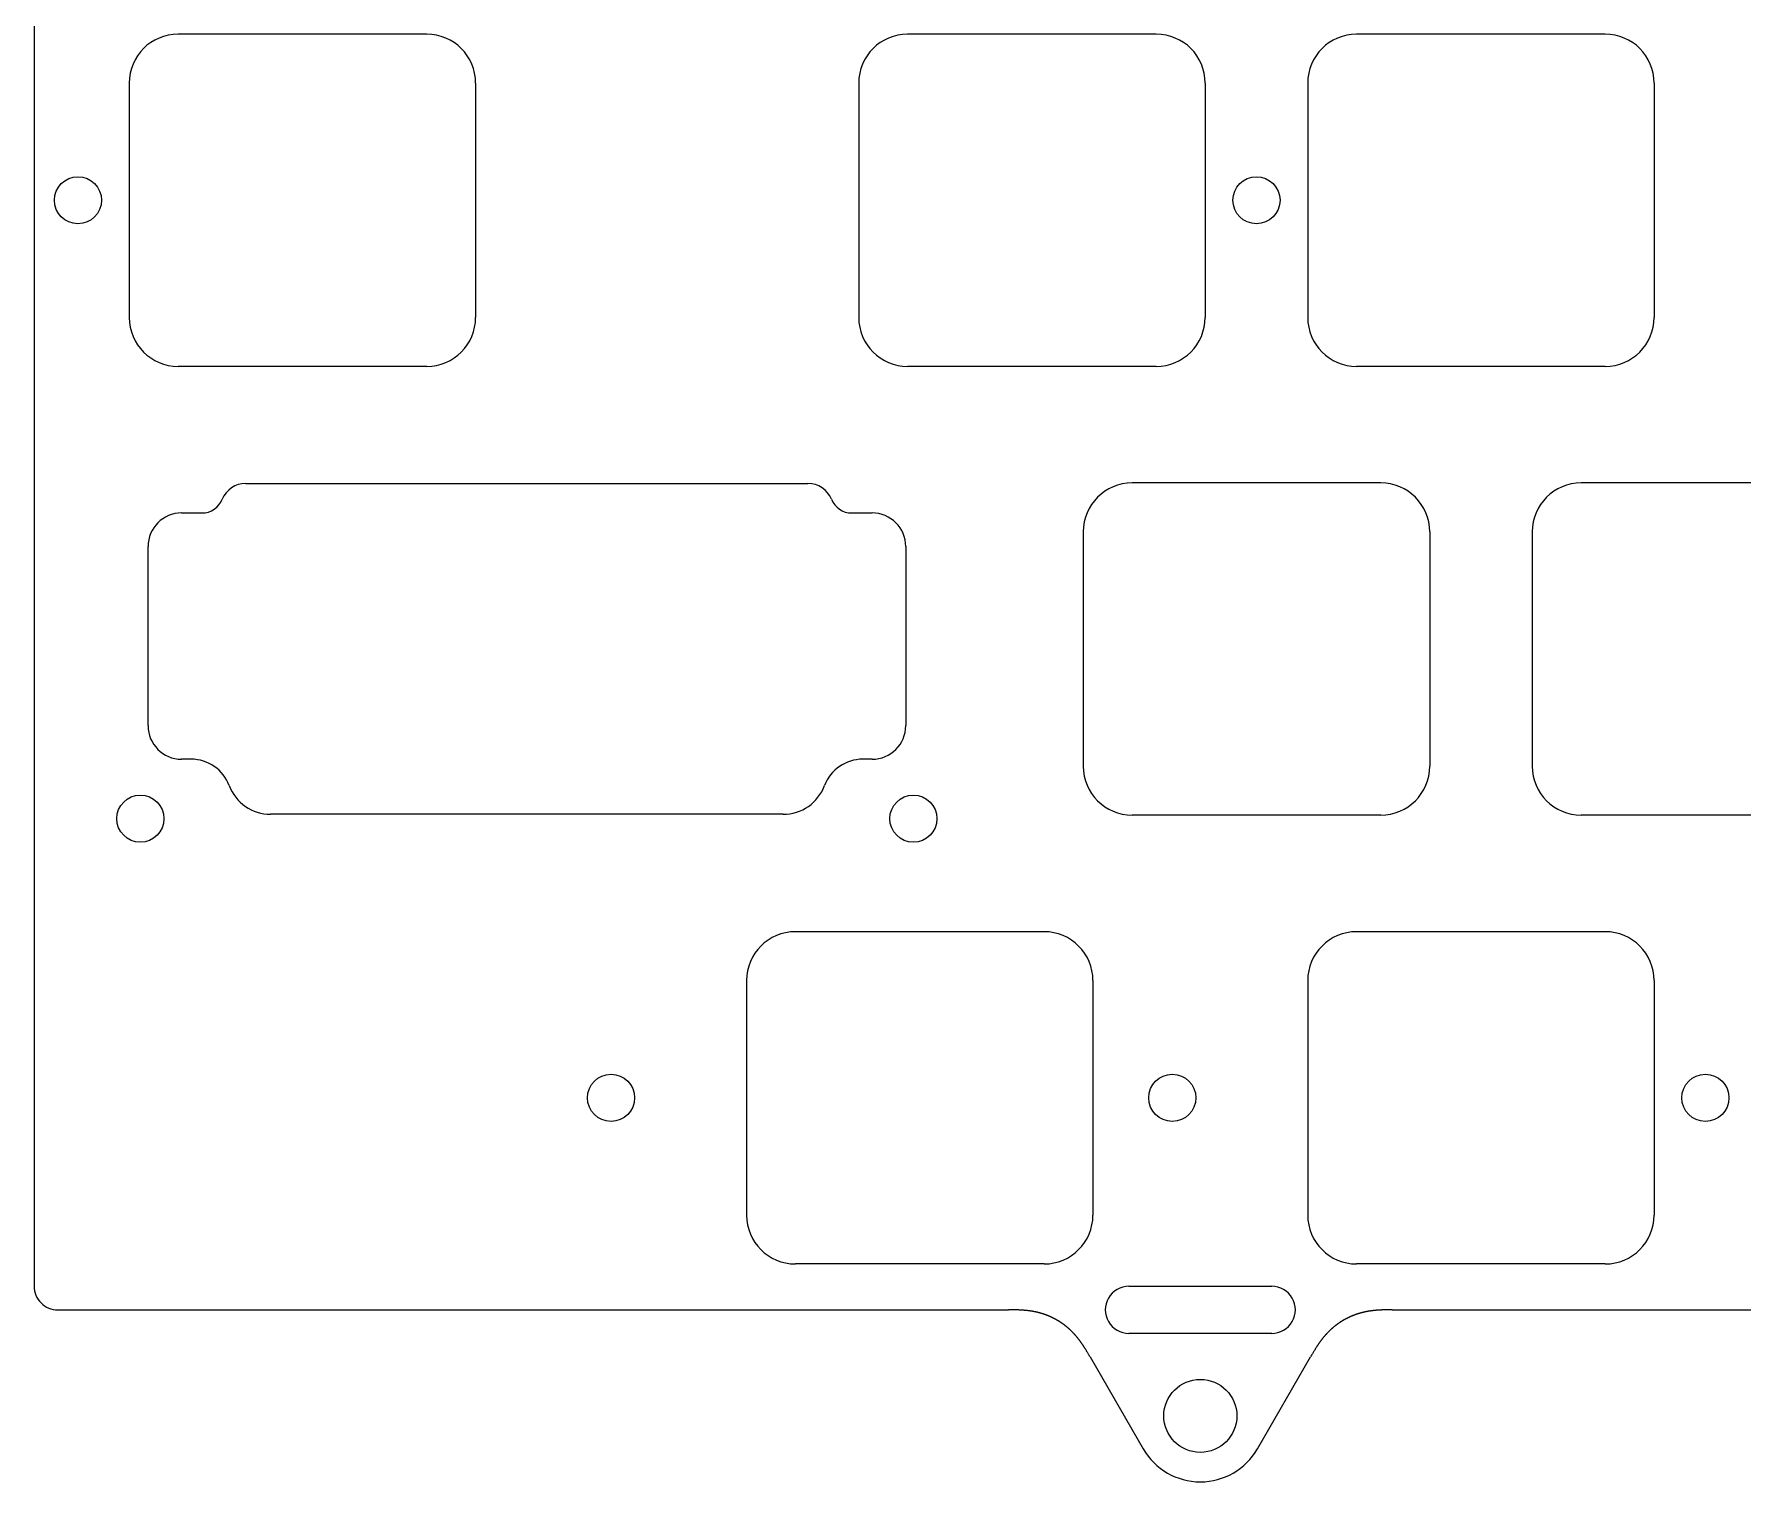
# Model space of a CAD drawing. Header units: millimetres. Extents: x -9 to 276, y -92 to 16.
# Drawn here: x -9 to 63.5, y -92.5 to -31 of the extents above; entities that cross this region are included whole.
import ezdxf

# ---------------------------------------------------------------- set-up
doc = ezdxf.new("R2010")
doc.units = ezdxf.units.MM
doc.layers.add('BLACK', color=7, linetype='CONTINUOUS')
doc.layers.add('Edge.Cuts', color=53, linetype='CONTINUOUS', true_color=0xc8a339)

msp = doc.modelspace()

# ---------------------------------------------------------------- linework, layer by layer
at = {"layer": 'BLACK', "linetype": 'Continuous'}
for p, q in [((7.65625, -31.05), (-2.893751, -31.05)), ((-4.96875, -33.125), (-4.96875, -43.075001)), ((9.73125, -33.125), (9.73125, -43.075)), ((7.65625, -45.15), (-2.89375, -45.15))]:
    msp.add_line(p, q, dxfattribs=at)
at = {"layer": 'BLACK'}
for centre, radius, start, end in [((-2.893746, -33.125004), 2.075004, 90.00013806, 179.99988955), ((7.65625, -33.125), 2.075, 0, 90), ((-2.893748, -43.074998), 2.075002, 180.00008284, 269.99994478), ((7.65625, -43.075), 2.075, 270, 0)]:
    msp.add_arc(centre, radius, start, end, dxfattribs=at)
at = {"layer": 'Edge.Cuts', "linetype": 'CONTINUOUS'}
for p, q in [((-9, 8), (-9, -84.2)), ((38.6125, -31.05), (28.0625, -31.05)), ((57.6625, -31.05), (47.1125, -31.05)), ((25.9875, -33.125), (25.9875, -43.075)), ((40.6875, -33.125), (40.6875, -43.075)), ((45.0375, -33.125), (45.0375, -43.075)), ((59.7375, -33.125), (59.7375, -43.075)), ((38.6125, -45.15), (28.0625, -45.15)), ((57.6625, -45.15), (47.1125, -45.15)), ((48.1375, -50.1), (37.5875, -50.1)), ((67.1875, -50.1), (56.6375, -50.1)), ((35.5125, -52.175), (35.5125, -62.125)), ((50.2125, -52.175), (50.2125, -62.125)), ((54.5625, -52.175), (54.5625, -62.125)), ((48.1375, -64.2), (37.5875, -64.2)), ((67.1875, -64.2), (56.6375, -64.2)), ((37.450012, -84.2), (43.512487, -84.2)), ((-8, -85.2), (32.340611, -85.2)), ((32.373517, -85.200003), (32.340611, -85.2)), ((32.421548, -85.200038), (32.373517, -85.200003)), ((32.461283, -85.200126), (32.421548, -85.200038)), ((32.49654, -85.200269), (32.461283, -85.200126)), ((32.528874, -85.20047), (32.49654, -85.200269)), ((32.5591, -85.20073), (32.528874, -85.20047)), ((32.58771, -85.201049), (32.5591, -85.20073)), ((32.615026, -85.201427), (32.58771, -85.201049)), ((32.641277, -85.201866), (32.615026, -85.201427)), ((32.666627, -85.202365), (32.641277, -85.201866)), ((32.691205, -85.202926), (32.666627, -85.202365)), ((32.715109, -85.203547), (32.691205, -85.202926)), ((32.738419, -85.20423), (32.715109, -85.203547)), ((32.761199, -85.204974), (32.738419, -85.20423)), ((32.783503, -85.20578), (32.761199, -85.204974)), ((32.805377, -85.206648), (32.783503, -85.20578)), ((32.826858, -85.207578), (32.805377, -85.206648)), ((32.847979, -85.20857), (32.826858, -85.207578)), ((32.86877, -85.209625), (32.847979, -85.20857)), ((32.889255, -85.210742), (32.86877, -85.209625)), ((32.909456, -85.211922), (32.889255, -85.210742)), ((32.929393, -85.213165), (32.909456, -85.211922)), ((32.949083, -85.214471), (32.929393, -85.213165)), ((32.968542, -85.21584), (32.949083, -85.214471)), ((32.987784, -85.217273), (32.968542, -85.21584)), ((33.006821, -85.218769), (32.987784, -85.217273)), ((33.025665, -85.220329), (33.006821, -85.218769)), ((33.044327, -85.221952), (33.025665, -85.220329)), ((33.062815, -85.22364), (33.044327, -85.221952)), ((33.08114, -85.225392), (33.062815, -85.22364)), ((33.09931, -85.227208), (33.08114, -85.225392)), ((33.117331, -85.229088), (33.09931, -85.227208)), ((33.13521, -85.231033), (33.117331, -85.229088)), ((33.152955, -85.233043), (33.13521, -85.231033)), ((33.170571, -85.235118), (33.152955, -85.233043)), ((33.188064, -85.237258), (33.170571, -85.235118)), ((33.20544, -85.239463), (33.188064, -85.237258)), ((33.222702, -85.241733), (33.20544, -85.239463)), ((33.239856, -85.244069), (33.222702, -85.241733)), ((33.256906, -85.246471), (33.239856, -85.244069)), ((33.273857, -85.248938), (33.256906, -85.246471)), ((33.290711, -85.251472), (33.273857, -85.248938)), ((33.307473, -85.254072), (33.290711, -85.251472)), ((33.324146, -85.256738), (33.307473, -85.254072)), ((33.340734, -85.259471), (33.324146, -85.256738)), ((33.357239, -85.26227), (33.340734, -85.259471)), ((33.373664, -85.265137), (33.357239, -85.26227)), ((33.390013, -85.268071), (33.373664, -85.265137)), ((33.406288, -85.271072), (33.390013, -85.268071)), ((33.422492, -85.27414), (33.406288, -85.271072)), ((33.438626, -85.277276), (33.422492, -85.27414)), ((33.454694, -85.28048), (33.438626, -85.277276)), ((33.470697, -85.283753), (33.454694, -85.28048)), ((33.486638, -85.287093), (33.470697, -85.283753)), ((33.502519, -85.290503), (33.486638, -85.287093)), ((33.518341, -85.29398), (33.502519, -85.290503)), ((33.534107, -85.297527), (33.518341, -85.29398)), ((33.549819, -85.301143), (33.534107, -85.297527)), ((33.565477, -85.304829), (33.549819, -85.301143)), ((33.581084, -85.308584), (33.565477, -85.304829)), ((33.596642, -85.312409), (33.581084, -85.308584)), ((33.612152, -85.316304), (33.596642, -85.312409)), ((33.627615, -85.32027), (33.612152, -85.316304)), ((33.643034, -85.324306), (33.627615, -85.32027)), ((33.658408, -85.328413), (33.643034, -85.324306)), ((33.673741, -85.332591), (33.658408, -85.328413)), ((33.689032, -85.33684), (33.673741, -85.332591)), ((33.704284, -85.341161), (33.689032, -85.33684)), ((33.719497, -85.345554), (33.704284, -85.341161)), ((33.734674, -85.350019), (33.719497, -85.345554)), ((33.749814, -85.354557), (33.734674, -85.350019)), ((33.764919, -85.359167), (33.749814, -85.354557)), ((33.77999, -85.36385), (33.764919, -85.359167)), ((33.780644, -85.364055), (33.77999, -85.36385)), ((33.788181, -85.36643), (33.780644, -85.364055)), ((33.79571, -85.368824), (33.788181, -85.36643)), ((33.803231, -85.371236), (33.79571, -85.368824)), ((33.810744, -85.373666), (33.803231, -85.371236)), ((33.818249, -85.376115), (33.810744, -85.373666)), ((33.825746, -85.378583), (33.818249, -85.376115)), ((33.833236, -85.381069), (33.825746, -85.378583)), ((33.840717, -85.383573), (33.833236, -85.381069)), ((33.84819, -85.386095), (33.840717, -85.383573)), ((33.855655, -85.388636), (33.84819, -85.386095)), ((33.863112, -85.391196), (33.855655, -85.388636)), ((33.87056, -85.393773), (33.863112, -85.391196)), ((33.878001, -85.396369), (33.87056, -85.393773)), ((33.885433, -85.398984), (33.878001, -85.396369)), ((33.892858, -85.401617), (33.885433, -85.398984)), ((33.900274, -85.404268), (33.892858, -85.401617)), ((33.907682, -85.406937), (33.900274, -85.404268)), ((33.915081, -85.409624), (33.907682, -85.406937)), ((33.922472, -85.41233), (33.915081, -85.409624)), ((33.929855, -85.415054), (33.922472, -85.41233)), ((33.93723, -85.417797), (33.929855, -85.415054)), ((33.944596, -85.420557), (33.93723, -85.417797)), ((33.951954, -85.423336), (33.944596, -85.420557)), ((33.959303, -85.426133), (33.951954, -85.423336)), ((33.966644, -85.428948), (33.959303, -85.426133)), ((33.973977, -85.431781), (33.966644, -85.428948)), ((33.981301, -85.434633), (33.973977, -85.431781)), ((33.988616, -85.437503), (33.981301, -85.434633)), ((33.995923, -85.44039), (33.988616, -85.437503)), ((34.003222, -85.443296), (33.995923, -85.44039)), ((34.010512, -85.44622), (34.003222, -85.443296)), ((34.017793, -85.449162), (34.010512, -85.44622)), ((34.025065, -85.452123), (34.017793, -85.449162)), ((34.032329, -85.455101), (34.025065, -85.452123)), ((34.039585, -85.458097), (34.032329, -85.455101)), ((34.046831, -85.461111), (34.039585, -85.458097)), ((34.054069, -85.464144), (34.046831, -85.461111)), ((34.061298, -85.467194), (34.054069, -85.464144)), ((34.068518, -85.470263), (34.061298, -85.467194)), ((34.07573, -85.473349), (34.068518, -85.470263)), ((34.082933, -85.476453), (34.07573, -85.473349)), ((34.090126, -85.479576), (34.082933, -85.476453)), ((34.097312, -85.482716), (34.090126, -85.479576)), ((34.104488, -85.485874), (34.097312, -85.482716)), ((34.111655, -85.48905), (34.104488, -85.485874)), ((34.118813, -85.492244), (34.111655, -85.48905)), ((34.125962, -85.495456), (34.118813, -85.492244)), ((34.133102, -85.498686), (34.125962, -85.495456)), ((34.140234, -85.501934), (34.133102, -85.498686)), ((34.147356, -85.5052), (34.140234, -85.501934)), ((34.154469, -85.508483), (34.147356, -85.5052)), ((34.161573, -85.511784), (34.154469, -85.508483)), ((34.168668, -85.515103), (34.161573, -85.511784)), ((34.175754, -85.51844), (34.168668, -85.515103)), ((34.182831, -85.521795), (34.175754, -85.51844)), ((34.189898, -85.525167), (34.182831, -85.521795)), ((34.196956, -85.528558), (34.189898, -85.525167)), ((34.204005, -85.531966), (34.196956, -85.528558)), ((34.211045, -85.535391), (34.204005, -85.531966)), ((34.218075, -85.538835), (34.211045, -85.535391)), ((34.225097, -85.542296), (34.218075, -85.538835)), ((34.232108, -85.545775), (34.225097, -85.542296)), ((34.239111, -85.549271), (34.232108, -85.545775)), ((34.246104, -85.552786), (34.239111, -85.549271)), ((46.727953, -85.547005), (46.720951, -85.550509)), ((46.734965, -85.543519), (46.727953, -85.547005)), ((46.741986, -85.54005), (46.734965, -85.543519)), ((46.749017, -85.536599), (46.741986, -85.54005)), ((46.756057, -85.533166), (46.749017, -85.536599)), ((46.763107, -85.529751), (46.756057, -85.533166)), ((46.770166, -85.526353), (46.763107, -85.529751)), ((46.777234, -85.522973), (46.770166, -85.526353)), ((46.784311, -85.51961), (46.777234, -85.522973)), ((46.791398, -85.516265), (46.784311, -85.51961)), ((46.798495, -85.512938), (46.791398, -85.516265)), ((46.8056, -85.509629), (46.798495, -85.512938)), ((46.812714, -85.506338), (46.8056, -85.509629)), ((46.819838, -85.503064), (46.812714, -85.506338)), ((46.826971, -85.499808), (46.819838, -85.503064)), ((46.834113, -85.49657), (46.826971, -85.499808)), ((46.841265, -85.49335), (46.834113, -85.49657)), ((46.848425, -85.490148), (46.841265, -85.49335)), ((46.855594, -85.486963), (46.848425, -85.490148)), ((46.862773, -85.483796), (46.855594, -85.486963)), ((46.86996, -85.480648), (46.862773, -85.483796)), ((46.877157, -85.477517), (46.86996, -85.480648)), ((46.884362, -85.474404), (46.877157, -85.477517)), ((46.891577, -85.471309), (46.884362, -85.474404)), ((46.8988, -85.468231), (46.891577, -85.471309)), ((46.906032, -85.465172), (46.8988, -85.468231)), ((46.913273, -85.462131), (46.906032, -85.465172)), ((46.920523, -85.459108), (46.913273, -85.462131)), ((46.927782, -85.456103), (46.920523, -85.459108)), ((46.93505, -85.453115), (46.927782, -85.456103)), ((46.942326, -85.450146), (46.93505, -85.453115)), ((46.949611, -85.447195), (46.942326, -85.450146)), ((46.956905, -85.444262), (46.949611, -85.447195)), ((46.964208, -85.441347), (46.956905, -85.444262)), ((46.971519, -85.43845), (46.964208, -85.441347)), ((46.978839, -85.435571), (46.971519, -85.43845)), ((46.986168, -85.43271), (46.978839, -85.435571)), ((46.993505, -85.429867), (46.986168, -85.43271)), ((47.00085, -85.427042), (46.993505, -85.429867)), ((47.008205, -85.424236), (47.00085, -85.427042)), ((47.015568, -85.421448), (47.008205, -85.424236)), ((47.022939, -85.418677), (47.015568, -85.421448)), ((47.030319, -85.415925), (47.022939, -85.418677)), ((47.037707, -85.413192), (47.030319, -85.415925)), ((47.045104, -85.410476), (47.037707, -85.413192)), ((47.058586, -85.405581), (47.045104, -85.410476)), ((47.072051, -85.400763), (47.058586, -85.405581)), ((47.0855, -85.396021), (47.072051, -85.400763)), ((47.098933, -85.391354), (47.0855, -85.396021)), ((47.11235, -85.386762), (47.098933, -85.391354)), ((47.125751, -85.382244), (47.11235, -85.386762)), ((47.139135, -85.377799), (47.125751, -85.382244)), ((47.152502, -85.373427), (47.139135, -85.377799)), ((47.165854, -85.369127), (47.152502, -85.373427)), ((47.179188, -85.364899), (47.165854, -85.369127)), ((47.192506, -85.360742), (47.179188, -85.364899)), ((47.205808, -85.356656), (47.192506, -85.360742)), ((47.219093, -85.352639), (47.205808, -85.356656)), ((47.232361, -85.348692), (47.219093, -85.352639)), ((47.245612, -85.344813), (47.232361, -85.348692)), ((47.258846, -85.341002), (47.245612, -85.344813)), ((47.272064, -85.337259), (47.258846, -85.341002)), ((47.285264, -85.333583), (47.272064, -85.337259)), ((47.298448, -85.329973), (47.285264, -85.333583)), ((47.311614, -85.326428), (47.298448, -85.329973)), ((47.324763, -85.322949), (47.311614, -85.326428)), ((47.337896, -85.319534), (47.324763, -85.322949)), ((47.351011, -85.316182), (47.337896, -85.319534)), ((47.364108, -85.312894), (47.351011, -85.316182)), ((47.377189, -85.309669), (47.364108, -85.312894)), ((47.390252, -85.306506), (47.377189, -85.309669)), ((47.403297, -85.303404), (47.390252, -85.306506)), ((47.416325, -85.300363), (47.403297, -85.303404)), ((47.429336, -85.297382), (47.416325, -85.300363)), ((47.442329, -85.294461), (47.429336, -85.297382)), ((47.455304, -85.291598), (47.442329, -85.294461)), ((47.468262, -85.288795), (47.455304, -85.291598)), ((47.481202, -85.286049), (47.468262, -85.288795)), ((47.494124, -85.28336), (47.481202, -85.286049)), ((47.507028, -85.280728), (47.494124, -85.28336)), ((47.519915, -85.278151), (47.507028, -85.280728)), ((47.532783, -85.27563), (47.519915, -85.278151)), ((47.545633, -85.273164), (47.532783, -85.27563)), ((47.558466, -85.270753), (47.545633, -85.273164)), ((47.57128, -85.268394), (47.558466, -85.270753)), ((47.584076, -85.266089), (47.57128, -85.268394)), ((47.596854, -85.263836), (47.584076, -85.266089)), ((47.609614, -85.261635), (47.596854, -85.263836)), ((47.622355, -85.259485), (47.609614, -85.261635)), ((47.635078, -85.257386), (47.622355, -85.259485)), ((47.647783, -85.255337), (47.635078, -85.257386)), ((47.660469, -85.253337), (47.647783, -85.255337)), ((47.673137, -85.251386), (47.660469, -85.253337)), ((47.685786, -85.249483), (47.673137, -85.251386)), ((47.698416, -85.247627), (47.685786, -85.249483)), ((47.711028, -85.245819), (47.698416, -85.247627)), ((47.723621, -85.244057), (47.711028, -85.245819)), ((47.736195, -85.242341), (47.723621, -85.244057)), ((47.74875, -85.240669), (47.736195, -85.242341)), ((47.761286, -85.239043), (47.74875, -85.240669)), ((47.773804, -85.23746), (47.761286, -85.239043)), ((47.786302, -85.235921), (47.773804, -85.23746)), ((47.798782, -85.234424), (47.786302, -85.235921)), ((47.811242, -85.23297), (47.798782, -85.234424)), ((47.823683, -85.231557), (47.811242, -85.23297)), ((47.836105, -85.230185), (47.823683, -85.231557)), ((47.848508, -85.228854), (47.836105, -85.230185)), ((47.860892, -85.227562), (47.848508, -85.228854)), ((47.873256, -85.22631), (47.860892, -85.227562)), ((47.8856, -85.225095), (47.873256, -85.22631)), ((47.897926, -85.223919), (47.8856, -85.225095)), ((47.910231, -85.22278), (47.897926, -85.223919)), ((47.922517, -85.221678), (47.910231, -85.22278)), ((47.934784, -85.220612), (47.922517, -85.221678)), ((47.947031, -85.219582), (47.934784, -85.220612)), ((47.959258, -85.218586), (47.947031, -85.219582)), ((47.971465, -85.217625), (47.959258, -85.218586)), ((47.983652, -85.216698), (47.971465, -85.217625)), ((47.99582, -85.215804), (47.983652, -85.216698)), ((48.007968, -85.214942), (47.99582, -85.215804)), ((48.020095, -85.214112), (48.007968, -85.214942)), ((48.032203, -85.213313), (48.020095, -85.214112)), ((48.04429, -85.212545), (48.032203, -85.213313)), ((48.056358, -85.211808), (48.04429, -85.212545)), ((48.068405, -85.211099), (48.056358, -85.211808)), ((48.080432, -85.21042), (48.068405, -85.211099)), ((48.092439, -85.209769), (48.080432, -85.21042)), ((48.104425, -85.209146), (48.092439, -85.209769)), ((48.116391, -85.208549), (48.104425, -85.209146)), ((48.128336, -85.20798), (48.116391, -85.208549)), ((48.140261, -85.207436), (48.128336, -85.20798)), ((48.152165, -85.206917), (48.140261, -85.207436)), ((48.164049, -85.206423), (48.152165, -85.206917)), ((48.175912, -85.205953), (48.164049, -85.206423)), ((48.187754, -85.205507), (48.175912, -85.205953)), ((48.199576, -85.205084), (48.187754, -85.205507)), ((48.211376, -85.204683), (48.199576, -85.205084)), ((48.223156, -85.204303), (48.211376, -85.204683)), ((48.234915, -85.203945), (48.223156, -85.204303)), ((48.25837, -85.203289), (48.234915, -85.203945)), ((48.28174, -85.20271), (48.25837, -85.203289)), ((48.305026, -85.202203), (48.28174, -85.20271)), ((48.328226, -85.201764), (48.305026, -85.202203)), ((48.351341, -85.201387), (48.328226, -85.201764)), ((48.37437, -85.201069), (48.351341, -85.201387)), ((48.397312, -85.200803), (48.37437, -85.201069)), ((48.420167, -85.200585), (48.397312, -85.200803)), ((48.442936, -85.200411), (48.420167, -85.200585)), ((48.465616, -85.200275), (48.442936, -85.200411)), ((48.488208, -85.200173), (48.465616, -85.200275)), ((48.510712, -85.2001), (48.488208, -85.200173)), ((48.533127, -85.200051), (48.510712, -85.2001)), ((48.577688, -85.200006), (48.533127, -85.200051)), ((48.621888, -85.2), (48.577688, -85.200006)), ((48.621888, -85.2), (218.078111, -85.2)), ((34.253088, -85.556317), (34.246104, -85.552786)), ((34.260062, -85.559867), (34.253088, -85.556317)), ((34.267027, -85.563434), (34.260062, -85.559867)), ((34.273982, -85.567019), (34.267027, -85.563434)), ((34.280928, -85.570621), (34.273982, -85.567019)), ((34.287864, -85.574241), (34.280928, -85.570621)), ((34.294791, -85.577879), (34.287864, -85.574241)), ((34.301708, -85.581534), (34.294791, -85.577879)), ((34.308616, -85.585206), (34.301708, -85.581534)), ((34.315514, -85.588897), (34.308616, -85.585206)), ((34.322402, -85.592604), (34.315514, -85.588897)), ((34.329281, -85.596329), (34.322402, -85.592604)), ((34.33615, -85.600072), (34.329281, -85.596329)), ((34.343009, -85.603832), (34.33615, -85.600072)), ((34.349859, -85.60761), (34.343009, -85.603832)), ((34.356698, -85.611405), (34.349859, -85.60761)), ((34.363528, -85.615218), (34.356698, -85.611405)), ((34.370348, -85.619048), (34.363528, -85.615218)), ((34.377159, -85.622895), (34.370348, -85.619048)), ((34.383959, -85.62676), (34.377159, -85.622895)), ((34.39075, -85.630642), (34.383959, -85.62676)), ((34.39753, -85.634542), (34.39075, -85.630642)), ((34.404301, -85.638459), (34.39753, -85.634542)), ((34.411062, -85.642393), (34.404301, -85.638459)), ((34.417813, -85.646344), (34.411062, -85.642393)), ((34.424553, -85.650313), (34.417813, -85.646344)), ((34.431284, -85.654299), (34.424553, -85.650313)), ((34.438005, -85.658303), (34.431284, -85.654299)), ((34.444715, -85.662324), (34.438005, -85.658303)), ((34.451416, -85.666362), (34.444715, -85.662324)), ((34.458106, -85.670417), (34.451416, -85.666362)), ((34.464787, -85.67449), (34.458106, -85.670417)), ((34.471457, -85.678579), (34.464787, -85.67449)), ((34.478116, -85.682686), (34.471457, -85.678579)), ((34.484766, -85.68681), (34.478116, -85.682686)), ((34.491405, -85.690952), (34.484766, -85.68681)), ((34.498034, -85.69511), (34.491405, -85.690952)), ((34.504653, -85.699286), (34.498034, -85.69511)), ((34.511262, -85.703479), (34.504653, -85.699286)), ((34.51786, -85.707688), (34.511262, -85.703479)), ((34.524448, -85.711915), (34.51786, -85.707688)), ((34.531025, -85.71616), (34.524448, -85.711915)), ((34.537592, -85.720421), (34.531025, -85.71616)), ((34.544148, -85.724699), (34.537592, -85.720421)), ((34.550694, -85.728994), (34.544148, -85.724699)), ((34.55723, -85.733307), (34.550694, -85.728994)), ((34.563755, -85.737636), (34.55723, -85.733307)), ((34.570269, -85.741982), (34.563755, -85.737636)), ((34.576773, -85.746346), (34.570269, -85.741982)), ((34.583267, -85.750726), (34.576773, -85.746346)), ((34.589749, -85.755123), (34.583267, -85.750726)), ((34.596222, -85.759538), (34.589749, -85.755123)), ((34.602683, -85.763969), (34.596222, -85.759538)), ((34.609134, -85.768417), (34.602683, -85.763969)), ((34.615574, -85.772882), (34.609134, -85.768417)), ((34.622003, -85.777364), (34.615574, -85.772882)), ((34.628422, -85.781863), (34.622003, -85.777364)), ((34.634829, -85.786379), (34.628422, -85.781863)), ((34.641226, -85.790911), (34.634829, -85.786379)), ((34.647613, -85.795461), (34.641226, -85.790911)), ((34.653988, -85.800027), (34.647613, -85.795461)), ((34.660352, -85.80461), (34.653988, -85.800027)), ((34.666706, -85.80921), (34.660352, -85.80461)), ((34.673048, -85.813826), (34.666706, -85.80921)), ((34.67938, -85.81846), (34.673048, -85.813826)), ((34.685701, -85.82311), (34.67938, -85.81846)), ((34.69201, -85.827777), (34.685701, -85.82311)), ((34.698309, -85.83246), (34.69201, -85.827777)), ((34.704597, -85.837161), (34.698309, -85.83246)), ((34.710873, -85.841878), (34.704597, -85.837161)), ((34.717139, -85.846611), (34.710873, -85.841878)), ((34.723393, -85.851362), (34.717139, -85.846611)), ((34.729636, -85.856129), (34.723393, -85.851362)), ((34.735868, -85.860913), (34.729636, -85.856129)), ((34.742089, -85.865713), (34.735868, -85.860913)), ((34.748299, -85.87053), (34.742089, -85.865713)), ((34.754497, -85.875363), (34.748299, -85.87053)), ((34.760684, -85.880213), (34.754497, -85.875363)), ((34.76686, -85.88508), (34.760684, -85.880213)), ((34.773025, -85.889963), (34.76686, -85.88508)), ((34.779178, -85.894863), (34.773025, -85.889963)), ((34.78532, -85.899779), (34.779178, -85.894863)), ((34.79145, -85.904712), (34.78532, -85.899779)), ((34.797569, -85.909662), (34.79145, -85.904712)), ((34.803677, -85.914627), (34.797569, -85.909662)), ((34.809773, -85.91961), (34.803677, -85.914627)), ((34.815858, -85.924608), (34.809773, -85.91961)), ((34.821931, -85.929623), (34.815858, -85.924608)), ((34.827993, -85.934655), (34.821931, -85.929623)), ((34.834043, -85.939703), (34.827993, -85.934655)), ((34.845023, -85.948931), (34.834043, -85.939703)), ((34.855928, -85.958183), (34.845023, -85.948931)), ((34.86676, -85.96746), (34.855928, -85.958183)), ((34.877518, -85.97676), (34.86676, -85.96746)), ((34.888203, -85.986083), (34.877518, -85.97676)), ((34.898816, -85.995429), (34.888203, -85.986083)), ((34.909358, -86.004797), (34.898816, -85.995429)), ((34.919828, -86.014188), (34.909358, -86.004797)), ((34.930227, -86.023601), (34.919828, -86.014188)), ((34.940556, -86.033035), (34.930227, -86.023601)), ((34.950815, -86.04249), (34.940556, -86.033035)), ((34.961005, -86.051967), (34.950815, -86.04249)), ((34.971125, -86.061463), (34.961005, -86.051967)), ((34.981178, -86.07098), (34.971125, -86.061463)), ((34.991163, -86.080516), (34.981178, -86.07098)), ((35.00108, -86.090072), (34.991163, -86.080516)), ((35.01093, -86.099647), (35.00108, -86.090072)), ((35.020714, -86.109241), (35.01093, -86.099647)), ((35.030433, -86.118853), (35.020714, -86.109241)), ((35.040086, -86.128484), (35.030433, -86.118853)), ((35.049674, -86.138131), (35.040086, -86.128484)), ((35.059197, -86.147797), (35.049674, -86.138131)), ((35.068657, -86.157479), (35.059197, -86.147797)), ((35.078053, -86.167178), (35.068657, -86.157479)), ((35.087387, -86.176893), (35.078053, -86.167178)), ((35.096658, -86.186624), (35.087387, -86.176893)), ((35.105867, -86.196371), (35.096658, -86.186624)), ((35.115014, -86.206133), (35.105867, -86.196371)), ((35.124101, -86.21591), (35.115014, -86.206133)), ((35.133128, -86.225702), (35.124101, -86.21591)), ((35.142094, -86.235508), (35.133128, -86.225702)), ((35.151001, -86.245328), (35.142094, -86.235508)), ((35.159849, -86.255161), (35.151001, -86.245328)), ((35.168639, -86.265007), (35.159849, -86.255161)), ((35.177371, -86.274867), (35.168639, -86.265007)), ((35.186045, -86.284739), (35.177371, -86.274867)), ((43.512487, -86.2), (37.450012, -86.2)), ((45.795361, -86.263194), (45.784525, -86.275418)), ((45.806224, -86.251059), (45.795361, -86.263194)), ((45.817117, -86.239011), (45.806224, -86.251059)), ((45.82804, -86.227047), (45.817117, -86.239011)), ((45.838995, -86.215167), (45.82804, -86.227047)), ((45.849982, -86.203368), (45.838995, -86.215167)), ((45.861003, -86.19165), (45.849982, -86.203368)), ((45.872059, -86.180011), (45.861003, -86.19165)), ((45.883151, -86.16845), (45.872059, -86.180011)), ((45.894279, -86.156966), (45.883151, -86.16845)), ((45.905445, -86.145557), (45.894279, -86.156966)), ((45.916649, -86.134222), (45.905445, -86.145557)), ((45.927893, -86.122961), (45.916649, -86.134222)), ((45.939178, -86.111772), (45.927893, -86.122961)), ((45.950504, -86.100653), (45.939178, -86.111772)), ((45.961872, -86.089605), (45.950504, -86.100653)), ((45.973283, -86.078627), (45.961872, -86.089605)), ((45.984738, -86.067716), (45.973283, -86.078627)), ((45.996238, -86.056873), (45.984738, -86.067716)), ((46.007783, -86.046097), (45.996238, -86.056873)), ((46.019374, -86.035386), (46.007783, -86.046097)), ((46.019877, -86.034924), (46.019374, -86.035386)), ((46.025702, -86.029584), (46.019877, -86.034924)), ((46.031539, -86.024261), (46.025702, -86.029584)), ((46.037389, -86.018953), (46.031539, -86.024261)), ((46.04325, -86.013662), (46.037389, -86.018953)), ((46.049124, -86.008387), (46.04325, -86.013662)), ((46.055009, -86.003128), (46.049124, -86.008387)), ((46.060907, -85.997885), (46.055009, -86.003128)), ((46.066816, -85.992658), (46.060907, -85.997885)), ((46.072737, -85.987447), (46.066816, -85.992658)), ((46.07867, -85.982253), (46.072737, -85.987447)), ((46.084615, -85.977075), (46.07867, -85.982253)), ((46.090572, -85.971913), (46.084615, -85.977075)), ((46.096541, -85.966767), (46.090572, -85.971913)), ((46.102521, -85.961638), (46.096541, -85.966767)), ((46.108513, -85.956524), (46.102521, -85.961638)), ((46.114517, -85.951427), (46.108513, -85.956524)), ((46.120533, -85.946347), (46.114517, -85.951427)), ((46.12656, -85.941282), (46.120533, -85.946347)), ((46.132599, -85.936234), (46.12656, -85.941282)), ((46.13865, -85.931202), (46.132599, -85.936234)), ((46.144712, -85.926187), (46.13865, -85.931202)), ((46.150786, -85.921188), (46.144712, -85.926187)), ((46.156871, -85.916205), (46.150786, -85.921188)), ((46.162968, -85.911239), (46.156871, -85.916205)), ((46.169077, -85.906289), (46.162968, -85.911239)), ((46.175197, -85.901355), (46.169077, -85.906289)), ((46.181328, -85.896438), (46.175197, -85.901355)), ((46.187471, -85.891538), (46.181328, -85.896438)), ((46.193626, -85.886653), (46.187471, -85.891538)), ((46.199791, -85.881786), (46.193626, -85.886653)), ((46.205969, -85.876935), (46.199791, -85.881786)), ((46.212157, -85.8721), (46.205969, -85.876935)), ((46.218357, -85.867282), (46.212157, -85.8721)), ((46.224568, -85.86248), (46.218357, -85.867282)), ((46.230791, -85.857695), (46.224568, -85.86248)), ((46.237025, -85.852926), (46.230791, -85.857695)), ((46.24327, -85.848174), (46.237025, -85.852926)), ((46.249526, -85.843439), (46.24327, -85.848174)), ((46.255794, -85.83872), (46.249526, -85.843439)), ((46.262072, -85.834018), (46.255794, -85.83872)), ((46.268362, -85.829332), (46.262072, -85.834018)), ((46.274663, -85.824664), (46.268362, -85.829332)), ((46.280975, -85.820011), (46.274663, -85.824664)), ((46.287299, -85.815376), (46.280975, -85.820011)), ((46.293633, -85.810757), (46.287299, -85.815376)), ((46.299978, -85.806155), (46.293633, -85.810757)), ((46.306334, -85.801569), (46.299978, -85.806155)), ((46.312702, -85.797), (46.306334, -85.801569)), ((46.31908, -85.792448), (46.312702, -85.797)), ((46.325469, -85.787913), (46.31908, -85.792448)), ((46.331869, -85.783395), (46.325469, -85.787913)), ((46.33828, -85.778893), (46.331869, -85.783395)), ((46.344702, -85.774408), (46.33828, -85.778893)), ((46.351135, -85.76994), (46.344702, -85.774408)), ((46.357579, -85.765489), (46.351135, -85.76994)), ((46.364033, -85.761055), (46.357579, -85.765489)), ((46.370498, -85.756637), (46.364033, -85.761055)), ((46.376974, -85.752236), (46.370498, -85.756637)), ((46.383461, -85.747853), (46.376974, -85.752236)), ((46.389958, -85.743486), (46.383461, -85.747853)), ((46.396466, -85.739136), (46.389958, -85.743486)), ((46.402985, -85.734803), (46.396466, -85.739136)), ((46.409514, -85.730487), (46.402985, -85.734803)), ((46.416054, -85.726188), (46.409514, -85.730487)), ((46.422605, -85.721905), (46.416054, -85.726188)), ((46.429166, -85.71764), (46.422605, -85.721905)), ((46.435737, -85.713392), (46.429166, -85.71764)), ((46.44232, -85.709161), (46.435737, -85.713392)), ((46.448912, -85.704947), (46.44232, -85.709161)), ((46.455515, -85.70075), (46.448912, -85.704947)), ((46.462129, -85.69657), (46.455515, -85.70075)), ((46.468753, -85.692407), (46.462129, -85.69657)), ((46.475387, -85.688261), (46.468753, -85.692407)), ((46.482032, -85.684132), (46.475387, -85.688261)), ((46.488687, -85.680021), (46.482032, -85.684132)), ((46.495353, -85.675926), (46.488687, -85.680021)), ((46.502029, -85.671849), (46.495353, -85.675926)), ((46.508715, -85.667789), (46.502029, -85.671849)), ((46.515411, -85.663746), (46.508715, -85.667789)), ((46.522117, -85.65972), (46.515411, -85.663746)), ((46.528834, -85.655711), (46.522117, -85.65972)), ((46.535561, -85.65172), (46.528834, -85.655711)), ((46.542298, -85.647745), (46.535561, -85.65172)), ((46.549046, -85.643788), (46.542298, -85.647745)), ((46.555803, -85.639849), (46.549046, -85.643788)), ((46.56257, -85.635926), (46.555803, -85.639849)), ((46.569348, -85.632021), (46.56257, -85.635926)), ((46.576135, -85.628133), (46.569348, -85.632021)), ((46.582933, -85.624263), (46.576135, -85.628133)), ((46.58974, -85.62041), (46.582933, -85.624263)), ((46.596558, -85.616574), (46.58974, -85.62041)), ((46.603385, -85.612755), (46.596558, -85.616574)), ((46.610223, -85.608954), (46.603385, -85.612755)), ((46.61707, -85.60517), (46.610223, -85.608954)), ((46.623927, -85.601404), (46.61707, -85.60517)), ((46.630794, -85.597655), (46.623927, -85.601404)), ((46.637671, -85.593923), (46.630794, -85.597655)), ((46.644558, -85.590209), (46.637671, -85.593923)), ((46.651454, -85.586512), (46.644558, -85.590209)), ((46.65836, -85.582833), (46.651454, -85.586512)), ((46.665276, -85.579172), (46.65836, -85.582833)), ((46.672202, -85.575527), (46.665276, -85.579172)), ((46.679137, -85.571901), (46.672202, -85.575527)), ((46.686082, -85.568291), (46.679137, -85.571901)), ((46.693037, -85.5647), (46.686082, -85.568291)), ((46.700001, -85.561126), (46.693037, -85.5647)), ((46.706975, -85.557569), (46.700001, -85.561126)), ((46.713958, -85.55403), (46.706975, -85.557569)), ((46.720951, -85.550509), (46.713958, -85.55403)), ((35.194662, -86.294623), (35.186045, -86.284739)), ((35.203223, -86.304518), (35.194662, -86.294623)), ((35.211728, -86.314426), (35.203223, -86.304518)), ((35.220177, -86.324344), (35.211728, -86.314426)), ((35.228572, -86.334273), (35.220177, -86.324344)), ((35.236912, -86.344213), (35.228572, -86.334273)), ((35.245198, -86.354163), (35.236912, -86.344213)), ((35.25343, -86.364122), (35.245198, -86.354163)), ((35.26161, -86.374091), (35.25343, -86.364122)), ((35.269737, -86.384069), (35.26161, -86.374091)), ((35.277812, -86.394055), (35.269737, -86.384069)), ((35.285835, -86.40405), (35.277812, -86.394055)), ((35.293808, -86.414053), (35.285835, -86.40405)), ((35.30173, -86.424063), (35.293808, -86.414053)), ((35.309602, -86.434081), (35.30173, -86.424063)), ((35.317424, -86.444106), (35.309602, -86.434081)), ((35.325198, -86.454137), (35.317424, -86.444106)), ((35.332923, -86.464175), (35.325198, -86.454137)), ((35.3406, -86.474219), (35.332923, -86.464175)), ((35.348229, -86.484268), (35.3406, -86.474219)), ((35.355811, -86.494322), (35.348229, -86.484268)), ((35.363347, -86.504381), (35.355811, -86.494322)), ((35.370837, -86.514445), (35.363347, -86.504381)), ((35.378281, -86.524513), (35.370837, -86.514445)), ((35.38568, -86.534585), (35.378281, -86.524513)), ((35.393034, -86.54466), (35.38568, -86.534585)), ((35.400345, -86.554739), (35.393034, -86.54466)), ((35.407612, -86.56482), (35.400345, -86.554739)), ((35.414835, -86.574904), (35.407612, -86.56482)), ((35.422017, -86.58499), (35.414835, -86.574904)), ((35.429156, -86.595077), (35.422017, -86.58499)), ((35.436253, -86.605166), (35.429156, -86.595077)), ((35.443309, -86.615256), (35.436253, -86.605166)), ((35.450325, -86.625347), (35.443309, -86.615256)), ((35.457301, -86.635439), (35.450325, -86.625347)), ((35.464237, -86.64553), (35.457301, -86.635439)), ((35.471134, -86.655621), (35.464237, -86.64553)), ((35.477992, -86.665711), (35.471134, -86.655621)), ((35.484812, -86.6758), (35.477992, -86.665711)), ((35.491595, -86.685888), (35.484812, -86.6758)), ((35.49834, -86.695974), (35.491595, -86.685888)), ((35.505049, -86.706058), (35.49834, -86.695974)), ((35.511722, -86.71614), (35.505049, -86.706058)), ((35.518359, -86.726219), (35.511722, -86.71614)), ((35.52496, -86.736295), (35.518359, -86.726219)), ((35.531528, -86.746368), (35.52496, -86.736295)), ((35.53806, -86.756436), (35.531528, -86.746368)), ((35.54456, -86.766501), (35.53806, -86.756436)), ((35.551026, -86.776561), (35.54456, -86.766501)), ((35.557459, -86.786616), (35.551026, -86.776561)), ((35.563861, -86.796667), (35.557459, -86.786616)), ((35.57023, -86.806711), (35.563861, -86.796667)), ((35.576568, -86.81675), (35.57023, -86.806711)), ((35.582876, -86.826783), (35.576568, -86.81675)), ((35.589154, -86.836809), (35.582876, -86.826783)), ((35.595401, -86.846828), (35.589154, -86.836809)), ((35.60162, -86.85684), (35.595401, -86.846828)), ((35.60781, -86.866844), (35.60162, -86.85684)), ((35.620105, -86.886828), (35.60781, -86.866844)), ((35.632292, -86.906778), (35.620105, -86.886828)), ((35.644373, -86.926691), (35.632292, -86.906778)), ((35.656354, -86.946563), (35.644373, -86.926691)), ((35.668237, -86.966393), (35.656354, -86.946563)), ((35.680028, -86.986177), (35.668237, -86.966393)), ((35.691729, -87.005913), (35.680028, -86.986177)), ((45.282241, -86.986536), (45.26766, -87.011153)), ((45.296227, -86.963068), (45.282241, -86.986536)), ((45.309733, -86.940554), (45.296227, -86.963068)), ((45.322841, -86.918849), (45.309733, -86.940554)), ((45.335615, -86.897844), (45.322841, -86.918849)), ((45.348105, -86.877453), (45.335615, -86.897844)), ((45.360351, -86.857608), (45.348105, -86.877453)), ((45.372386, -86.838252), (45.360351, -86.857608)), ((45.384236, -86.819339), (45.372386, -86.838252)), ((45.395924, -86.800829), (45.384236, -86.819339)), ((45.40747, -86.782691), (45.395924, -86.800829)), ((45.41889, -86.764895), (45.40747, -86.782691)), ((45.430199, -86.747417), (45.41889, -86.764895)), ((45.441409, -86.730235), (45.430199, -86.747417)), ((45.452532, -86.71333), (45.441409, -86.730235)), ((45.463577, -86.696686), (45.452532, -86.71333)), ((45.474553, -86.680287), (45.463577, -86.696686)), ((45.485468, -86.664119), (45.474553, -86.680287)), ((45.496329, -86.648172), (45.485468, -86.664119)), ((45.507144, -86.632433), (45.496329, -86.648172)), ((45.517917, -86.616894), (45.507144, -86.632433)), ((45.528654, -86.601544), (45.517917, -86.616894)), ((45.53936, -86.586376), (45.528654, -86.601544)), ((45.550039, -86.571382), (45.53936, -86.586376)), ((45.560697, -86.556555), (45.550039, -86.571382)), ((45.571336, -86.541888), (45.560697, -86.556555)), ((45.58196, -86.527377), (45.571336, -86.541888)), ((45.592573, -86.513014), (45.58196, -86.527377)), ((45.603178, -86.498795), (45.592573, -86.513014)), ((45.613778, -86.484715), (45.603178, -86.498795)), ((45.624375, -86.47077), (45.613778, -86.484715)), ((45.634973, -86.456956), (45.624375, -86.47077)), ((45.645573, -86.443268), (45.634973, -86.456956)), ((45.656178, -86.429703), (45.645573, -86.443268)), ((45.66679, -86.416257), (45.656178, -86.429703)), ((45.677411, -86.402928), (45.66679, -86.416257)), ((45.688044, -86.389711), (45.677411, -86.402928)), ((45.698689, -86.376605), (45.688044, -86.389711)), ((45.70935, -86.363606), (45.698689, -86.376605)), ((45.720027, -86.350712), (45.70935, -86.363606)), ((45.730722, -86.33792), (45.720027, -86.350712)), ((45.741437, -86.325228), (45.730722, -86.33792)), ((45.752174, -86.312634), (45.741437, -86.325228)), ((45.762933, -86.300136), (45.752174, -86.312634)), ((45.773716, -86.287731), (45.762933, -86.300136)), ((45.784525, -86.275418), (45.773716, -86.287731)), ((35.703345, -87.025598), (35.691729, -87.005913)), ((35.71488, -87.045228), (35.703345, -87.025598)), ((35.726338, -87.064802), (35.71488, -87.045228)), ((35.737722, -87.084317), (35.726338, -87.064802)), ((35.749037, -87.103769), (35.737722, -87.084317)), ((35.760287, -87.123156), (35.749037, -87.103769)), ((35.782606, -87.161725), (35.760287, -87.123156)), ((35.804712, -87.2), (35.782606, -87.161725)), ((35.804712, -87.2), (38.056379, -91.1)), ((42.906121, -91.1), (45.157787, -87.2)), ((45.174237, -87.171513), (45.157787, -87.2)), ((45.198284, -87.129933), (45.174237, -87.171513)), ((45.218228, -87.095565), (45.198284, -87.129933)), ((45.235981, -87.065102), (45.218228, -87.095565)), ((45.252322, -87.0372), (45.235981, -87.065102)), ((45.26766, -87.011153), (45.252322, -87.0372))]:
    msp.add_line(p, q, dxfattribs=at)
at = {"layer": 'Edge.Cuts', "linetype": 'Continuous'}
for p, q in [((-0.02157, -50.1224), (23.83367, -50.1224)), ((-2.74439, -51.37456), (-1.87878, -51.37456)), ((25.69088, -51.37456), (26.55649, -51.37456)), ((-4.16939, -60.40044), (-4.16939, -52.79956)), ((27.98149, -52.79956), (27.98149, -60.40044)), ((-2.34035, -61.82544), (-2.74439, -61.82544)), ((26.55649, -61.82544), (26.15245, -61.82544)), ((22.78155, -64.16191), (1.03055, -64.16191)), ((33.85, -69.15), (23.299999, -69.15)), ((33.85, -69.15), (23.299999, -69.15)), ((57.6625, -69.15), (47.112499, -69.15)), ((57.6625, -69.15), (47.112499, -69.15)), ((21.225, -71.225), (21.225, -81.175001)), ((21.225, -71.225), (21.225, -81.175001)), ((35.925, -71.225), (35.925, -81.175)), ((35.925, -71.225), (35.925, -81.175)), ((45.0375, -71.225), (45.0375, -81.175001)), ((45.0375, -71.225), (45.0375, -81.175001)), ((59.7375, -71.225), (59.7375, -81.175)), ((59.7375, -71.225), (59.7375, -81.175)), ((33.85, -83.25), (23.3, -83.25)), ((33.85, -83.25), (23.3, -83.25)), ((57.6625, -83.25), (47.1125, -83.25)), ((57.6625, -83.25), (47.1125, -83.25))]:
    msp.add_line(p, q, dxfattribs=at)
at = {"layer": 'Edge.Cuts'}
for centre, radius in [((-7.14375, -38.1), 1), ((42.8625, -38.1), 1), ((-4.49375, -64.35), 1), ((28.30625, -64.35), 1), ((15.478125, -76.2), 1), ((39.290625, -76.2), 1), ((61.9125, -76.2), 1), ((40.48125, -89.7), 1.55)]:
    msp.add_circle(centre, radius, dxfattribs=at)
for centre, radius, start, end in [((28.0625, -33.125), 2.075, 90, 180), ((38.6125, -33.125), 2.075, 0, 90), ((47.1125, -33.125), 2.075, 90, 180), ((57.6625, -33.125), 2.075, 0, 90), ((28.0625, -43.075), 2.075, -180, -90), ((38.6125, -43.075), 2.075, -90, 0), ((47.1125, -43.075), 2.075, -180, -90), ((57.6625, -43.075), 2.075, -90, 0), ((-0.02155, -51.1974), 1.075006, 90.00106597, 157.97610066), ((23.83365, -51.1974), 1.075, 22.02389934, 89.99893403), ((37.5875, -52.175), 2.075, 90, 180), ((48.1375, -52.175), 2.075, 0, 90), ((56.6375, -52.175), 2.075, 90, 180), ((-2.74439, -52.79956), 1.425, 90, 180), ((-1.87878, -50.44615), 0.928411, 270, 337.97729805), ((25.69085, -50.4461), 0.92846, 202.02625676, 270.00185132), ((26.55649, -52.79956), 1.425, 0, 90), ((-2.74439, -60.40044), 1.425, 180, 270), ((26.55645, -60.4004), 1.42504, 270.00160826, 359.99839174), ((-2.34034, -63.55037), 1.72493, 20.54597615, 90.00033216), ((26.15245, -63.5504), 1.724938, 90, 159.45340178), ((37.5875, -62.125), 2.075, -180, -90), ((48.1375, -62.125), 2.075, -90, 0), ((56.6375, -62.125), 2.075, -180, -90), ((1.03056, -62.28696), 1.87495, 200.54592343, 269.99969441), ((22.78155, -62.287), 1.874943, 270, 339.45493501), ((23.3, -71.225), 2.075, 90.00002761, 180), ((23.3, -71.225), 2.075, 90.00002761, 180), ((33.85, -71.225), 2.075, 0, 90), ((33.85, -71.225), 2.075, 0, 90), ((47.1125, -71.225), 2.075, 90.00002761, 180), ((47.1125, -71.225), 2.075, 90.00002761, 180), ((57.6625, -71.225), 2.075, 0, 90), ((57.6625, -71.225), 2.075, 0, 90), ((23.3, -81.175), 2.075, 180.00002761, 270), ((23.3, -81.175), 2.075, 180.00002761, 270), ((33.85, -81.175), 2.075, 270, 0), ((33.85, -81.175), 2.075, 270, 0), ((47.1125, -81.175), 2.075, 180.00002761, 270), ((47.1125, -81.175), 2.075, 180.00002761, 270), ((57.6625, -81.175), 2.075, 270, 0), ((57.6625, -81.175), 2.075, 270, 0), ((-8, -84.200001), 0.999999, -180.0000573, -90), ((37.45, -85.200001), 0.999999, -270.00068755, -89.99931245), ((43.5125, -85.200001), 1.000001, -90.00074485, 90.00074484), ((40.48125, -89.7), 2.8, -149.99999866, -30.00000134)]:
    msp.add_arc(centre, radius, start, end, dxfattribs=at)

doc.saveas('drawing.dxf')
